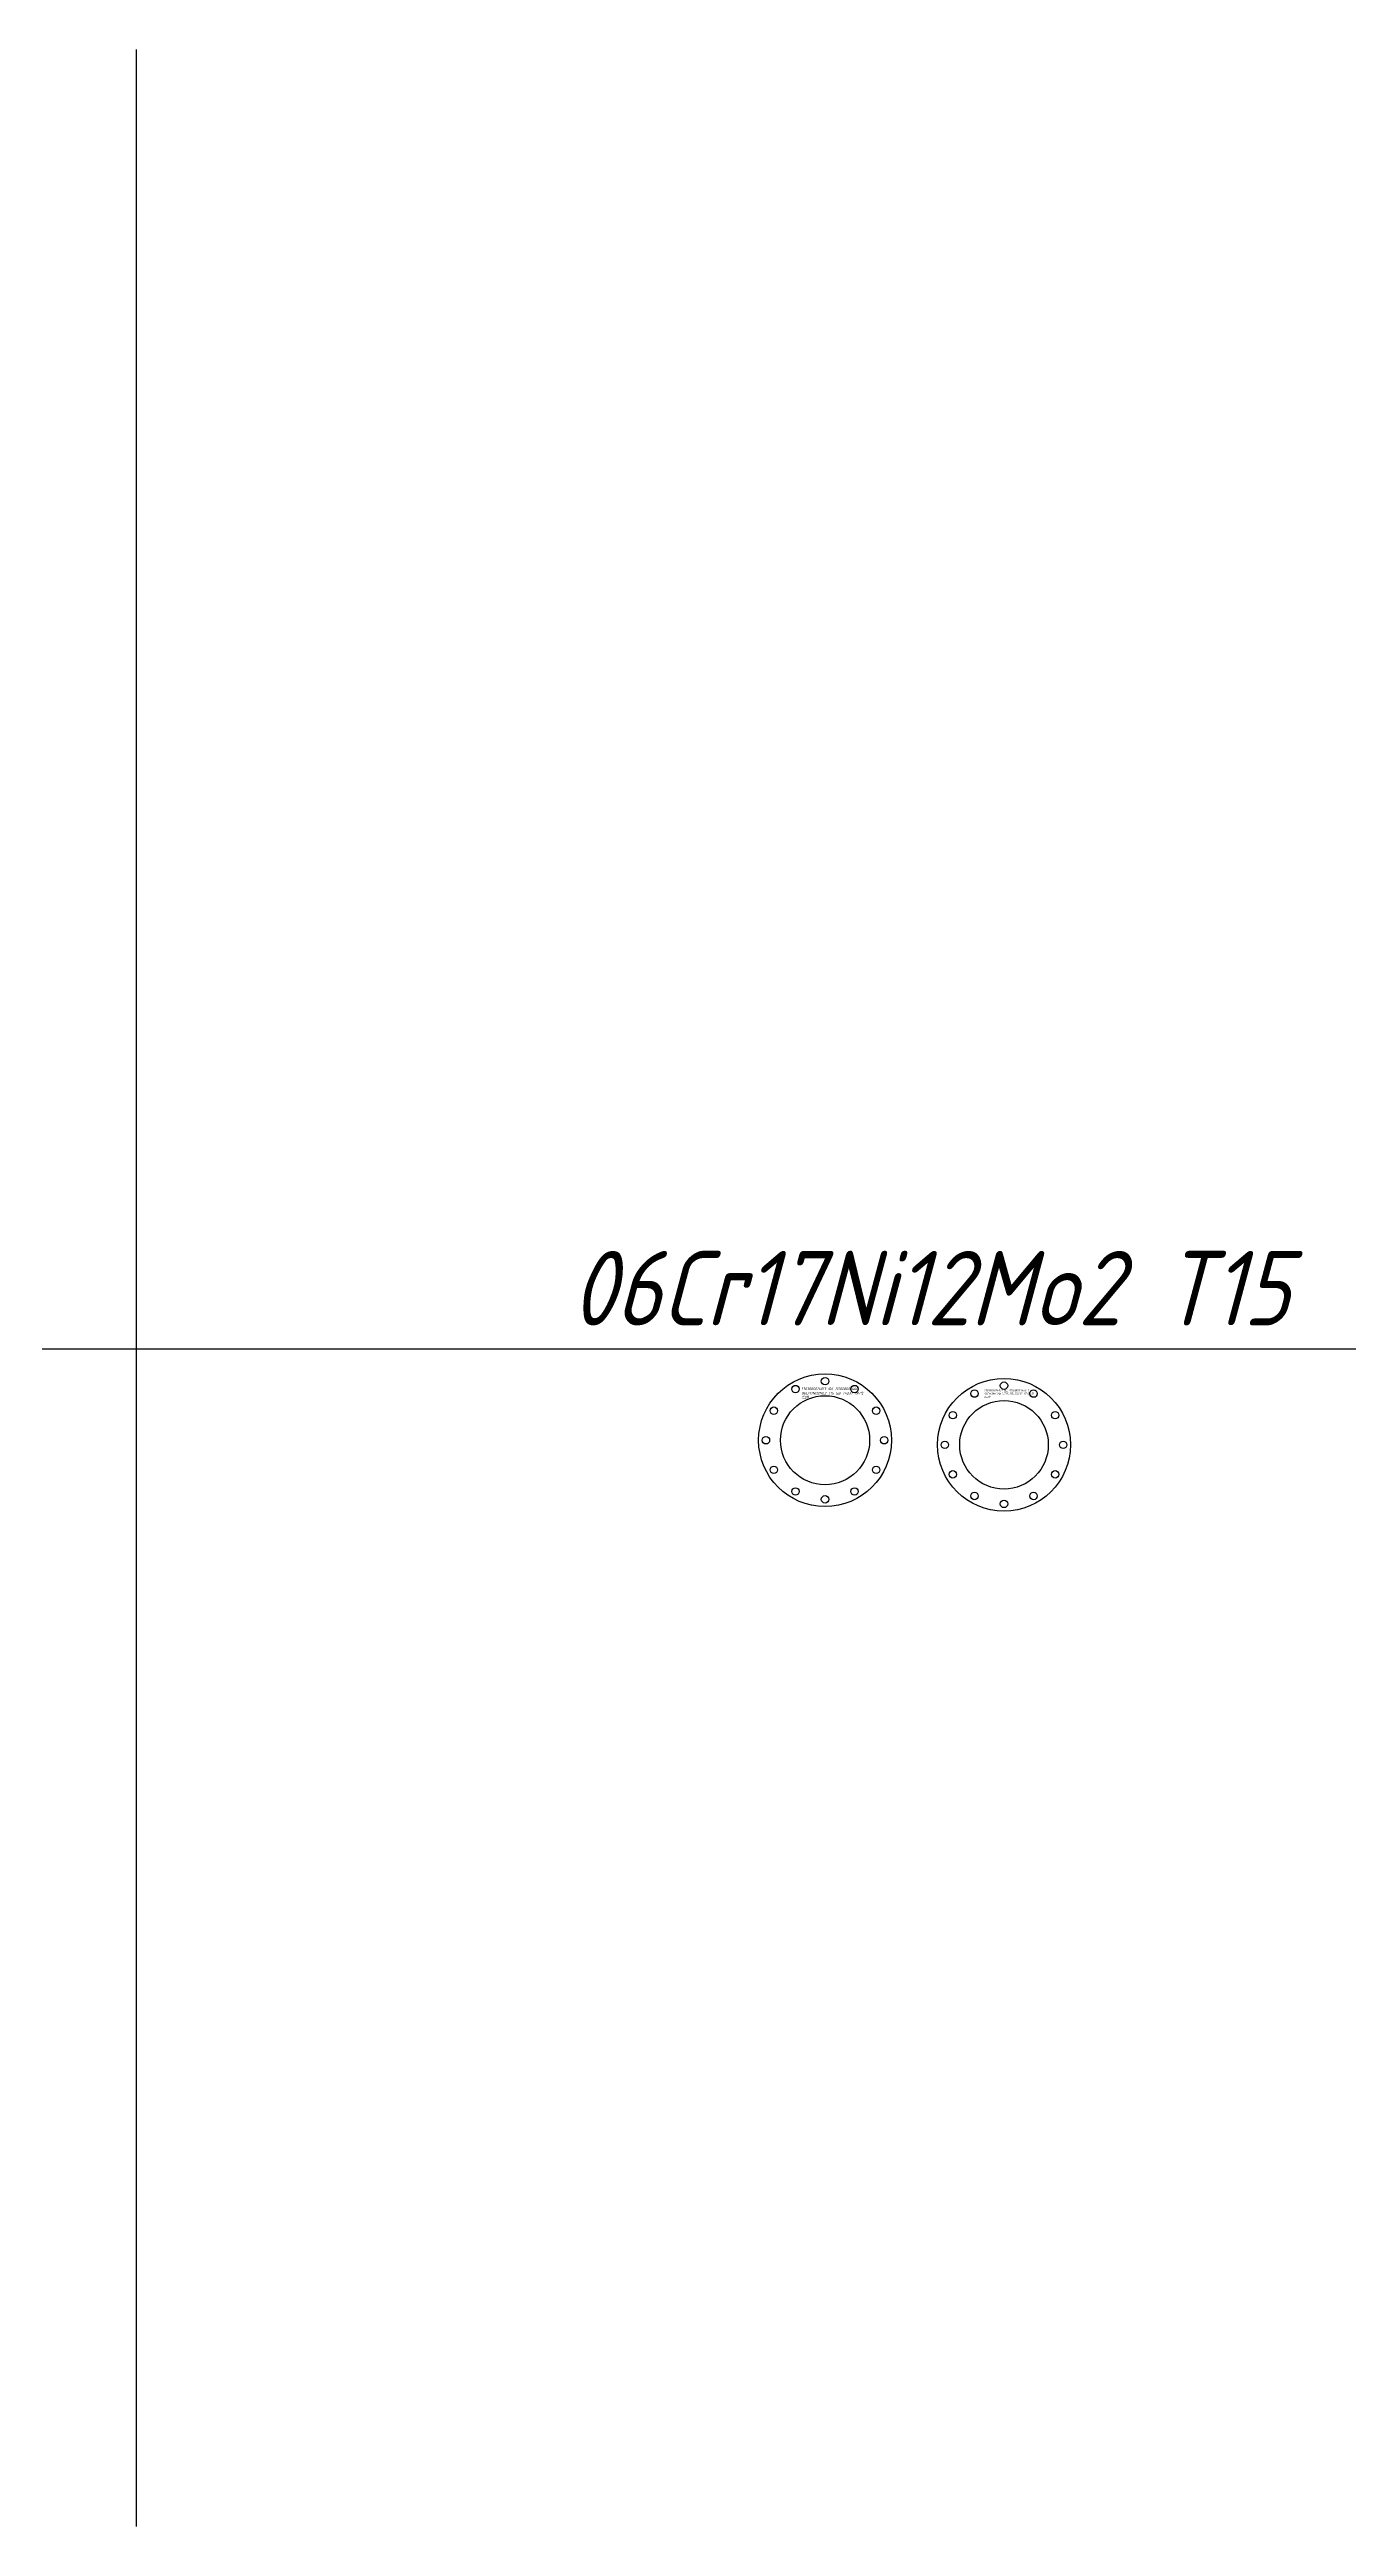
# Model space of a CAD drawing. Header units: millimetres. Extents: x -3655 to 91731, y -8503 to 8404.
# Drawn here: x 78910 to 84144, y -1576 to 8404 of the extents above; entities that cross this region are included whole.
import ezdxf

# ---------------------------------------------------------------- set-up
doc = ezdxf.new("R2010")
doc.units = ezdxf.units.MM
doc.layers.add('SLD-0', color=7, linetype='Continuous')
doc.styles.get("Standard").update_dxf_attribs({"font": 'gbeitc.shx', "bigfont": 'gbcbig.shx'})

# ---------------------------------------------------------------- blocks, each defined once
blk = doc.blocks.new('1303000024013 法兰 101008005460')
at = {"color": 7, "linetype": 'Continuous'}
for centre, radius in [((-2.4, 4.7), 267.5), ((-121.5, 210.9), 15), ((-2.4, 242.8), 15), ((116.6, 210.9), 15), ((-208.7, 123.7), 15), ((-2.4, 4.7), 179.5), ((203.8, 123.7), 15), ((-240.6, 4.7), 15), ((235.7, 4.7), 15), ((-208.7, -114.4), 15), ((203.8, -114.4), 15), ((-121.5, -201.6), 15), ((116.6, -201.6), 15), ((-2.4, -233.5), 15)]:
    blk.add_circle(centre, radius, dxfattribs=at)
at = {"color": 3, "insert": (-97.6, 217.5), "char_height": 10.739, "attachment_point": 1}
blk.add_mtext_dynamic_manual_height_columns('1303000024013 法兰 101008005460 06Cr17Ni12Mo2_T15_GB_T4237 1件/套 共2件', width=212.768, gutter_width=53.7, heights=[0], dxfattribs=at)
blk = doc.blocks.new('1303000024701 法兰 101008005460-1')
at = {"layer": 'SLD-0'}
for centre, radius in [((0, 0), 267.5), ((-119.1, 206.2), 15), ((0, 238.2), 15), ((119.1, 206.2), 15), ((-206.2, 119.1), 15), ((0, 0), 178.3), ((206.2, 119.1), 15), ((-238.2, 0), 15), ((238.2, 0), 15), ((-206.2, -119.1), 15), ((-119.1, -206.2), 15), ((119.1, -206.2), 15), ((206.2, -119.1), 15), ((0, -238.2), 15)]:
    blk.add_circle(centre, radius, dxfattribs=at)
at = {"color": 3, "insert": (-80.1, 223), "char_height": 7.972, "attachment_point": 1}
blk.add_mtext_dynamic_manual_height_columns('1303000024701 法兰 101008005460-1 06Cr17Ni12Mo2_T15_GB_T4237 1件/套 共2+2件', width=159.449, gutter_width=39.9, heights=[0], dxfattribs=at)

msp = doc.modelspace()

# ---------------------------------------------------------------- linework, layer by layer
at = {"color": 4}
msp.add_line((79258.18612, 8403.66901), (79258.18612, -1576.11117), dxfattribs=at)
at = {"color": 1}
msp.add_line((-877.53221, 3168.57596), (91731.15181, 3168.57596), dxfattribs=at)

# ---------------------------------------------------------------- block references
for name, p in [('1303000024013 法兰 101008005460', (82037.07002, 2795.67404)), ('1303000024701 法兰 101008005460-1', (82755.901, 2782.071))]:
    msp.add_blockref(name, p, dxfattribs=at)

# ---------------------------------------------------------------- texts
at = {"color": 1, "insert": (81012.02939, 3563.09863), "char_height": 300, "attachment_point": 1}
msp.add_mtext_dynamic_manual_height_columns('06Cr17Ni12Mo2 T15', width=2798.6744666, gutter_width=12.5, heights=[0], dxfattribs=at)

doc.saveas('drawing.dxf')
